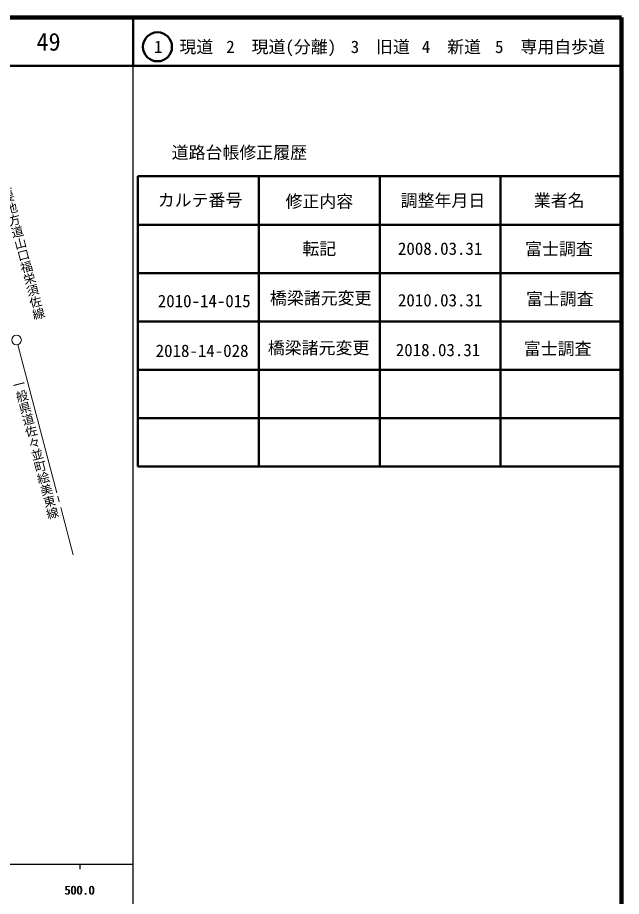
# Model space of a CAD drawing. Units: millimetres, scale not verified. Extents: x 40000 to 680000, y 20000 to 380000.
# Drawn here: x 555093 to 680000, y 198357 to 380000 of the extents above; entities that cross this region are included whole.
import ezdxf
from ezdxf.enums import TextEntityAlignment as Align

# ---------------------------------------------------------------- set-up
doc = ezdxf.new("R2010")
doc.units = ezdxf.units.MM
doc.header["$LTSCALE"] = 1000
for name, color, linetype, lineweight in [('M-BGD-RSTR', 3, 'Continuous', 13), ('M-TTL', 7, 'Continuous', 13), ('M-TTL-BAND', 7, 'Continuous', 25), ('M-TTL-FRAM', 7, 'Continuous', 13), ('M-TTL-LINE', 7, 'Continuous', 13), ('M-TTL-TXT', 7, 'Continuous', 13)]:
    doc.layers.add(name, color=color, linetype=linetype, lineweight=lineweight)
doc.styles.add('@ＭＳ ゴシック', font='')
doc.styles.add('ＭＳ ゴシック', font='')
doc.styles.get('@ＭＳ ゴシック').set_extended_font_data('@MS Gothic')
doc.styles.get('ＭＳ ゴシック').set_extended_font_data('MS Gothic')

msp = doc.modelspace()

# ---------------------------------------------------------------- linework, layer by layer
at = {"layer": 'M-BGD-RSTR'}
for p, q in [((555159, 312393), (563230, 281747)), ((563405, 281082), (563717, 279897)), ((564027, 278720), (566606, 268930))]:
    msp.add_line(p, q, dxfattribs=at)
msp.add_circle((554881, 313367), 1000, dxfattribs=at)
at = {"layer": 'M-TTL', "color": 2, "lineweight": 140}
for p, q in [((680000, 380000), (40000, 380000)), ((680000, 20000), (680000, 380000))]:
    msp.add_line(p, q, dxfattribs=at)
at = {"layer": 'M-TTL-BAND'}
for p, q in [((579000, 20000), (579000, 370000)), ((40000, 205000), (579000, 205000)), ((568000, 205000), (568000, 204000))]:
    msp.add_line(p, q, dxfattribs=at)
at = {"layer": 'M-TTL-FRAM', "color": 2, "lineweight": 50}
for p, q in [((580000, 347197), (580000, 287197)), ((580000, 347197), (680000, 347197)), ((580000, 287197), (680000, 287197))]:
    msp.add_line(p, q, dxfattribs=at)
at = {"layer": 'M-TTL-LINE', "lineweight": 50}
for p, q in [((579000, 380000), (579000, 370000)), ((40000, 370000), (680000, 370000)), ((605000, 347197), (605000, 287197)), ((630000, 347197), (630000, 287197)), ((655000, 347197), (655000, 287197)), ((580000, 337197), (680000, 337197)), ((580000, 327197), (680000, 327197)), ((580000, 317197), (680000, 317197)), ((580000, 307197), (680000, 307197)), ((580000, 297197), (680000, 297197))]:
    msp.add_line(p, q, dxfattribs=at)
msp.add_circle((584031, 373958), 3000, dxfattribs=at)

# ---------------------------------------------------------------- texts
at = {"layer": 'M-TTL', "style": '@ＭＳ ゴシック'}
for s, p in [('主要地方道山口福栄須佐線', (550729, 346261)), ('一般県道佐々並町絵美東線', (553587, 305043))]:
    msp.add_text(s, height=1833, rotation=284.594, dxfattribs=at).set_placement(p, align=Align.BOTTOM_LEFT)
at = {"layer": 'M-TTL-BAND', "style": 'ＭＳ ゴシック'}
for p in [(567844, 198195), (568000, 198195)]:
    msp.add_text('500.0', height=1833, dxfattribs=at).set_placement(p, align=Align.BOTTOM_CENTER)
at = {"layer": 'M-TTL-TXT', "style": 'ＭＳ ゴシック'}
for s, height, p in [('49', 3666, (561497, 375000)), ('1\u3000現道', 2566, (589448, 373958)), ('2\u3000現道(分離)', 2566, (609619, 373958)), ('3\u3000旧道', 2566, (630121, 373958)), ('4\u3000新道', 2566, (644824, 373958)), ('5\u3000専用自歩道', 2566, (665228, 373958)), ('道路台帳修正履歴', 2566, (600968, 352113)), ('カルテ番号', 2566, (592839, 342277)), ('修正内容', 2566, (617509, 342023)), ('調整年月日', 2566, (643089, 342197)), ('業者名', 2566, (667134, 342197)), ('転記', 2566, (617500, 332245)), ('2008.03.31', 2566, (642500, 332245)), ('富士調査', 2566, (667077, 332189)), ('橋梁諸元変更', 2566, (617797, 322013)), ('富士調査', 2566, (667243, 321862)), ('2010-14-015', 2566, (593700, 321420)), ('2010.03.31', 2566, (642500, 321586)), ('橋梁諸元変更', 2566, (617359, 311730)), ('2018.03.31', 2566, (642062, 311303)), ('富士調査', 2566, (666806, 311579)), ('2018-14-028', 2566, (593263, 311136))]:
    msp.add_text(s, height=height, dxfattribs=at).set_placement(p, align=Align.MIDDLE_CENTER)

doc.saveas('drawing.dxf')
